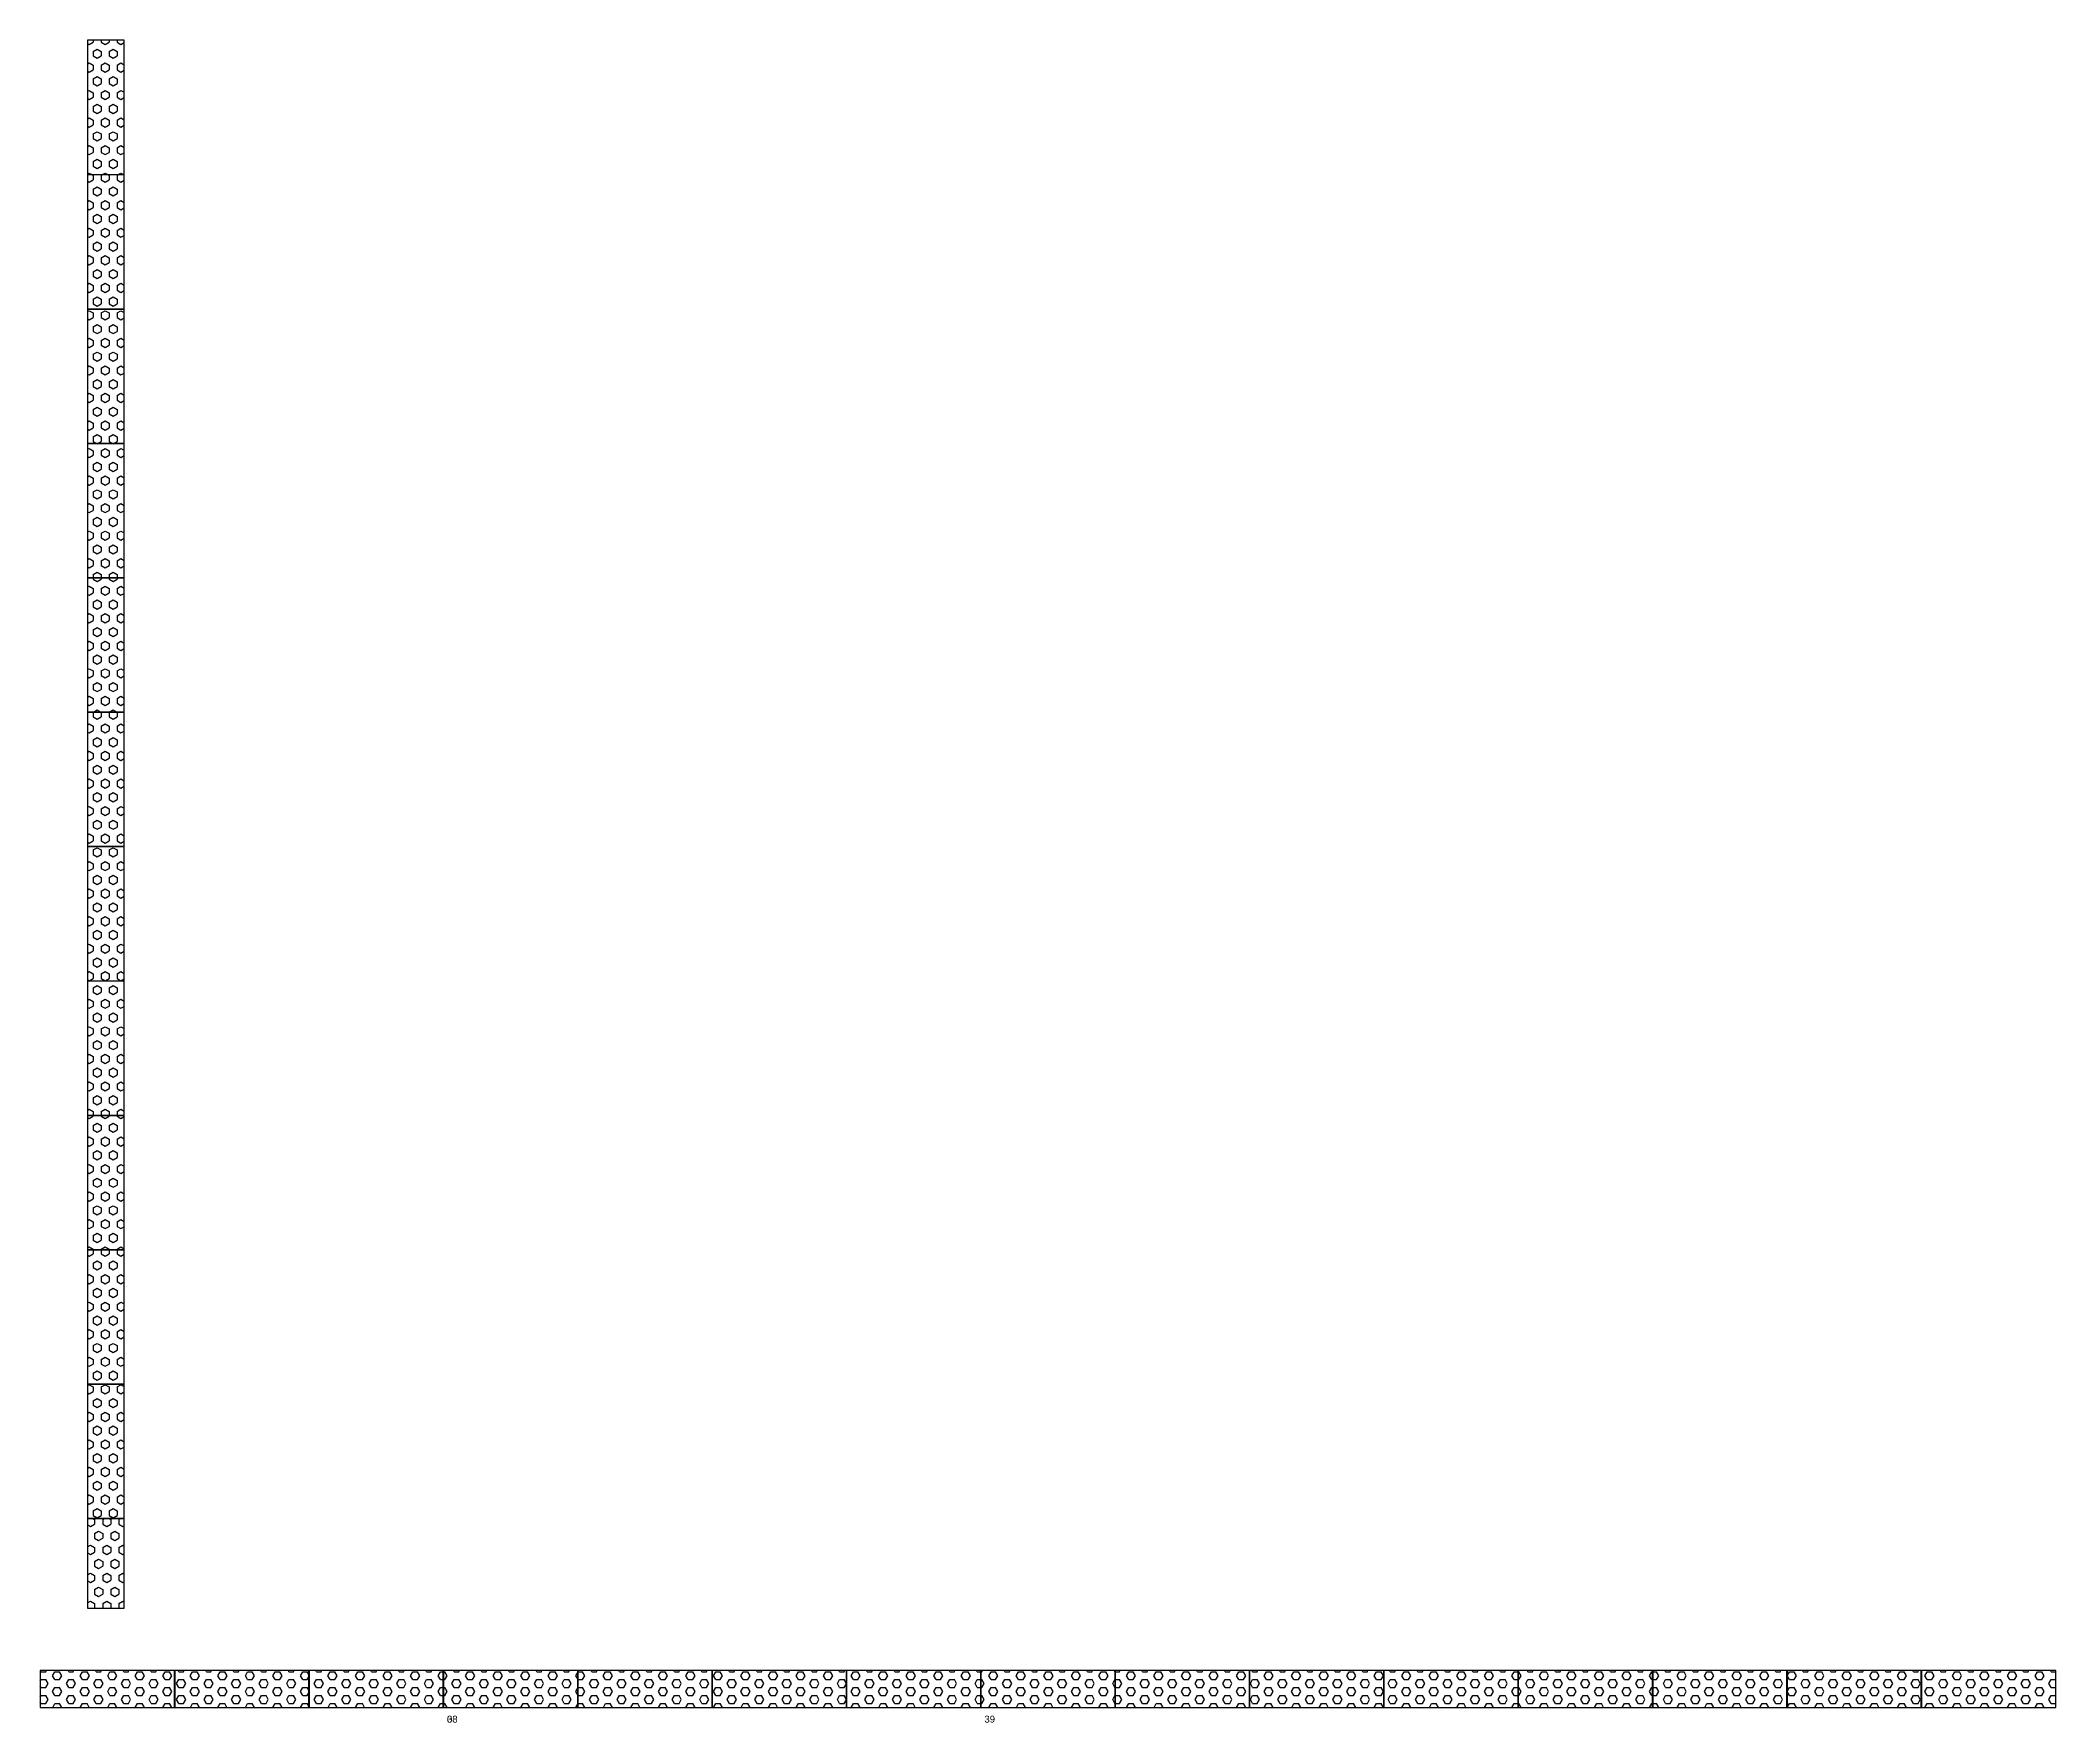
# Model space of a CAD drawing. Header units: millimetres. Extents: x 31568 to 240104, y 7702 to 61692.
# Drawn here: x 135642 to 163091, y 7712 to 30622 of the extents above; entities that cross this region are included whole.
import ezdxf

# ---------------------------------------------------------------- set-up
doc = ezdxf.new("R2010")
doc.units = ezdxf.units.MM
for name, color, linetype in [('노드', 2, 'Continuous'), ('발판500×1219', 175, 'Continuous'), ('발판500×1829', 131, 'Continuous')]:
    doc.layers.add(name, color=color, linetype=linetype)
doc.styles.get("Standard").update_dxf_attribs({"font": 'arial.ttf'})

# ---------------------------------------------------------------- blocks, each defined once
blk = doc.blocks.new('b500×1829')
at = {"layer": '발판500×1829', "linetype": 'ByBlock'}
h = blk.add_hatch(dxfattribs=at)
h.set_pattern_fill('HEX', color=256, scale=500, style=0)
h.set_pattern_definition([(0, (-371158.89, -112728.83), (0, 108.253175), [62.5, -125]), (120, (-371158.89, -112728.83), (-93.75, -54.126588), [62.5, -125]), (60, (-371096.39, -112728.83), (-93.75, 54.126588), [62.5, -125])])
h.paths.add_polyline_path([(0, -250), (1829, -250), (1829, 250), (0, 250)])
at = {"layer": '발판500×1829', "linetype": 'ByBlock', "ltscale": 2}
blk.add_lwpolyline([(0, -250), (1829, -250), (1829, 250), (0, 250)], close=True, dxfattribs=at)
blk = doc.blocks.new('518')
at = {"layer": '발판500×1829', "linetype": 'ByBlock', "ltscale": 2}
blk.add_blockref('b500×1829', (0, 0), dxfattribs=at)
blk = doc.blocks.new('발판500x1825')
at = {"layer": '발판500×1829'}
blk.add_blockref('518', (1, -305, 48), dxfattribs=at)
blk = doc.blocks.new('38x18x6')
for p in [(0, 0, 2609), (0, 0, 709)]:
    blk.add_blockref('발판500x1825', p)
blk = doc.blocks.new('b500×1219')
at = {"layer": '발판500×1219', "linetype": 'ByBlock'}
h = blk.add_hatch(dxfattribs=at)
h.set_pattern_fill('HEX', color=256, scale=20, style=0)
h.paths.add_polyline_path([(0, -250), (1219, -250), (1219, 250), (0, 250)])
at = {"layer": '발판500×1219', "linetype": 'ByBlock', "ltscale": 2}
blk.add_lwpolyline([(0, -250), (1219, -250), (1219, 250), (0, 250)], close=True, dxfattribs=at)
blk = doc.blocks.new('512')
at = {"layer": '발판500×1219', "linetype": 'ByBlock', "ltscale": 2}
blk.add_blockref('b500×1219', (0, 0), dxfattribs=at)
blk = doc.blocks.new('발판500×1219')
at = {"layer": '발판500×1219'}
blk.add_blockref('512', (1, -305, 48), dxfattribs=at)
blk = doc.blocks.new('38x12x6_H2')
for p in [(0, 0, 709), (0, 0, 2609)]:
    blk.add_blockref('발판500×1219', p)
blk = doc.blocks.new('19x12x6_H2')
blk.add_blockref('발판500×1219', (0, 0, 709))

msp = doc.modelspace()

# ---------------------------------------------------------------- block references
at = {"rotation": 270}
for name, p in [('38x18x6', (136841, 30623, 39010)), ('38x18x6', (136841, 30623, 42810)), ('38x18x6', (136841, 28793, 39010)), ('38x18x6', (136841, 28793, 42810)), ('38x18x6', (136841, 26963, 39010)), ('38x18x6', (136841, 26963, 42810)), ('38x18x6', (136841, 25133, 39010)), ('38x18x6', (136841, 25133, 42810)), ('38x18x6', (136841, 23303, 39010)), ('38x18x6', (136841, 23303, 42810)), ('38x18x6', (136841, 21473, 39010)), ('38x18x6', (136841, 21473, 42810)), ('38x18x6', (136841, 19643, 39010)), ('38x18x6', (136841, 19643, 42810)), ('38x18x6', (136841, 17813, 39010)), ('38x18x6', (136841, 17813, 42810)), ('38x18x6', (136841, 15983, 39010)), ('38x18x6', (136841, 15983, 42810)), ('38x18x6', (136841, 14153, 39010)), ('38x18x6', (136841, 14153, 42810)), ('38x18x6', (136841, 12323, 39010)), ('38x18x6', (136841, 12323, 42810)), ('38x12x6_H2', (136841, 10493, 39010)), ('38x12x6_H2', (136841, 10493, 42810)), ('19x12x6_H2', (136841, 10493, 46610))]:
    msp.add_blockref(name, p, dxfattribs=at)
for p in [(135641, 8476, 2610), (135641, 8476, 6410), (135641, 8476, 10210), (135641, 8476, 14010), (135641, 8476, 17810), (135641, 8476, 21610), (135641, 8476, 25410), (135641, 8476, 29210), (135641, 8476, 33010), (135641, 8476, 36810), (135641, 8476, 40610), (135641, 8476, 44410), (137471, 8476, 2610), (137471, 8476, 6410), (137471, 8476, 10210), (137471, 8476, 14010), (137471, 8476, 17810), (137471, 8476, 21610), (137471, 8476, 25410), (137471, 8476, 29210), (137471, 8476, 33010), (137471, 8476, 36810), (137471, 8476, 40610), (137471, 8476, 44410), (139301, 8476, 2610), (139301, 8476, 6410), (139301, 8476, 10210), (139301, 8476, 14010), (139301, 8476, 17810), (139301, 8476, 21610), (139301, 8476, 25410), (139301, 8476, 29210), (139301, 8476, 33010), (139301, 8476, 36810), (139301, 8476, 40610), (139301, 8476, 44410), (141131, 8476, 2610), (141131, 8476, 6410), (141131, 8476, 10210), (141131, 8476, 14010), (141131, 8476, 17810), (141131, 8476, 21610), (141131, 8476, 25410), (141131, 8476, 29210), (141131, 8476, 33010), (141131, 8476, 36810), (141131, 8476, 40610), (141131, 8476, 44410), (142961, 8476, 2610), (142961, 8476, 6410), (142961, 8476, 10210), (142961, 8476, 14010), (142961, 8476, 17810), (142961, 8476, 21610), (142961, 8476, 25410), (142961, 8476, 29210), (142961, 8476, 33010), (142961, 8476, 36810), (142961, 8476, 40610), (142961, 8476, 44410), (144791, 8476, 2610), (144791, 8476, 6410), (144791, 8476, 10210), (144791, 8476, 14010), (144791, 8476, 17810), (144791, 8476, 21610), (144791, 8476, 25410), (144791, 8476, 29210), (144791, 8476, 33010), (144791, 8476, 36810), (144791, 8476, 40610), (144791, 8476, 44410), (146621, 8476, 2610), (146621, 8476, 6410), (146621, 8476, 10210), (146621, 8476, 14010), (146621, 8476, 17810), (146621, 8476, 21610), (146621, 8476, 25410), (146621, 8476, 29210), (146621, 8476, 33010), (146621, 8476, 36810), (146621, 8476, 40610), (146621, 8476, 44410), (148451, 8476, 2610), (148451, 8476, 6410), (148451, 8476, 10210), (148451, 8476, 14010), (148451, 8476, 17810), (148451, 8476, 21610), (148451, 8476, 25410), (148451, 8476, 29210), (148451, 8476, 33010), (148451, 8476, 36810), (148451, 8476, 40610), (148451, 8476, 44410), (150281, 8476, 2610), (150281, 8476, 6410), (150281, 8476, 10210), (150281, 8476, 14010), (150281, 8476, 17810), (150281, 8476, 21610), (150281, 8476, 25410), (150281, 8476, 29210), (150281, 8476, 33010), (150281, 8476, 36810), (150281, 8476, 40610), (150281, 8476, 44410), (152111, 8476, 2610), (152111, 8476, 6410), (152111, 8476, 10210), (152111, 8476, 14010), (152111, 8476, 17810), (152111, 8476, 21610), (152111, 8476, 25410), (152111, 8476, 29210), (152111, 8476, 33010), (152111, 8476, 36810), (152111, 8476, 40610), (152111, 8476, 44410), (153941, 8476, 2610), (153941, 8476, 6410), (153941, 8476, 10210), (153941, 8476, 14010), (153941, 8476, 17810), (153941, 8476, 21610), (153941, 8476, 25410), (153941, 8476, 29210), (153941, 8476, 33010), (153941, 8476, 36810), (153941, 8476, 40610), (153941, 8476, 44410), (155771, 8476, 2610), (155771, 8476, 6410), (155771, 8476, 10210), (155771, 8476, 14010), (155771, 8476, 17810), (155771, 8476, 21610), (155771, 8476, 25410), (155771, 8476, 29210), (155771, 8476, 33010), (155771, 8476, 36810), (155771, 8476, 40610), (155771, 8476, 44410), (157601, 8476, 2610), (157601, 8476, 6410), (157601, 8476, 10210), (157601, 8476, 14010), (157601, 8476, 17810), (157601, 8476, 21610), (157601, 8476, 25410), (157601, 8476, 29210), (157601, 8476, 33010), (157601, 8476, 36810), (157601, 8476, 40610), (157601, 8476, 44410), (159431, 8476, 2610), (159431, 8476, 6410), (159431, 8476, 10210), (159431, 8476, 14010), (159431, 8476, 17810), (159431, 8476, 21610), (159431, 8476, 25410), (159431, 8476, 29210), (159431, 8476, 33010), (159431, 8476, 36810), (159431, 8476, 40610), (159431, 8476, 44410), (161261, 8476, 2610), (161261, 8476, 6410), (161261, 8476, 10210), (161261, 8476, 14010), (161261, 8476, 17810), (161261, 8476, 21610), (161261, 8476, 25410), (161261, 8476, 29210), (161261, 8476, 33010), (161261, 8476, 36810), (161261, 8476, 40610), (161261, 8476, 44410)]:
    msp.add_blockref('38x18x6', p)

# ---------------------------------------------------------------- texts
at = {"layer": '노드'}
for s, p in [('08', (141181, 7714, 20340)), ('38', (141181, 7714, 33647)), ('39', (148501, 7714, 33640))]:
    msp.add_text(s, height=92.8, dxfattribs=at).set_placement(p)

doc.saveas('drawing.dxf')
